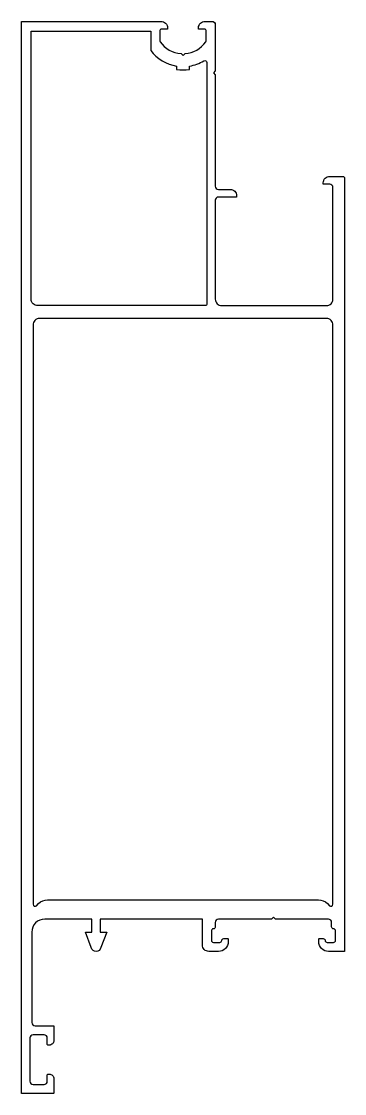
# Model space of a CAD drawing. Extents: x 1329 to 1379, y -227 to -61.
import ezdxf

# ---------------------------------------------------------------- set-up
doc = ezdxf.new("R2010")
doc.units = 0
doc.header["$LTSCALE"] = 15
doc.layers.get('0').update_dxf_attribs({"linetype": 'CONTINUOUS'})

msp = doc.modelspace()

# ---------------------------------------------------------------- linework, layer by layer
for points in [[(1352.09, -62.1), (1352.09, -62.3), (1351.19, -62.3, 0.414214), (1350.89, -62.6), (1350.89, -63.96, 0.149524), (1350.97, -64.24, 0.229816), (1354.18, -66.09), (1354.49, -66.4), (1354.8, -66.09, 0.229816), (1358, -64.24, 0.149524), (1358.09, -63.96), (1358.09, -62.6, 0.414214), (1357.79, -62.3), (1356.89, -62.3), (1356.89, -62.1, -0.414214), (1357.89, -61.1), (1358.99, -61.1, -0.414214), (1359.49, -61.6), (1359.49, -68.75), (1359.19, -69.05), (1359.49, -69.35), (1359.49, -86.6), (1359.49, -86.6, 0.414214), (1359.99, -87.1), (1361.79, -87.1, -0.414214), (1362.79, -88.1), (1362.79, -88.3), (1359.99, -88.3, 0.414214), (1359.49, -88.8), (1359.49, -104.1, 0.414214), (1360.49, -105.1), (1376.69, -105.1, 0.414214), (1377.69, -104.1), (1377.69, -86.8, 0.414214), (1377.19, -86.3), (1376.19, -86.3), (1376.19, -86.1, -0.414214), (1377.19, -85.1), (1379.19, -85.1, -0.414214), (1379.49, -85.4), (1379.49, -205.1), (1376.99, -205.1, -0.414214), (1375.49, -203.6), (1375.49, -203.2, -0.414214), (1375.59, -203.1), (1376.19, -203.1, -0.414214), (1376.49, -203.4, 0.414214), (1376.79, -203.7), (1377.79, -203.7, 0.414214), (1378.09, -203.4), (1378.09, -201.9, 0.414214), (1377.79, -201.6, -0.414214), (1377.49, -201.3), (1377.49, -200.6, 0.414214), (1376.99, -200.1), (1368.79, -200.1), (1368.49, -199.8), (1368.19, -200.1), (1359.99, -200.1, 0.414214), (1359.49, -200.6), (1359.49, -201.3, -0.414214), (1359.19, -201.6, 0.414214), (1358.89, -201.9), (1358.89, -203.4, 0.414214), (1359.19, -203.7), (1360.19, -203.7, 0.414214), (1360.49, -203.4, -0.414214), (1360.79, -203.1), (1361.39, -203.1, -0.414214), (1361.49, -203.2), (1361.49, -203.6, -0.414214), (1359.99, -205.1), (1358.49, -205.1, -0.414214), (1357.49, -204.1), (1357.49, -200.1), (1341.69, -200.1), (1341.69, -202.1), (1342.69, -202.1), (1341.77, -204.51, -0.813412), (1340.3, -204.51), (1339.39, -202.1), (1340.39, -202.1), (1340.39, -200.1), (1333.09, -200.1, 0.414214), (1331.09, -202.1), (1331.09, -216.1, 0.414214), (1331.59, -216.6), (1334.49, -216.6), (1334.49, -218.9, -0.414214), (1333.79, -219.6), (1333.59, -219.6, -0.414214), (1333.49, -219.5), (1333.49, -218.5, 0.414214), (1332.99, -218), (1331.29, -218, 0.414214), (1330.79, -218.5), (1330.79, -225.2, 0.414214), (1331.29, -225.7), (1332.99, -225.7, 0.414214), (1333.49, -225.2), (1333.49, -224.2, -0.414214), (1333.59, -224.1), (1333.79, -224.1, -0.414214), (1334.49, -224.8), (1334.49, -227, -0.414214), (1334.39, -227.1), (1329.49, -227.1), (1329.49, -61.1), (1351.09, -61.1, -0.414214)], [(1331.8, -198.02), (1332.13, -197.69, -0.198912), (1333.54, -197.1), (1375.44, -197.1, -0.198912), (1376.85, -197.69), (1377.18, -198.02, 0.668179), (1377.69, -197.8), (1377.69, -108.1, 0.414214), (1376.69, -107.1), (1332.29, -107.1, 0.414214), (1331.29, -108.1), (1331.29, -197.8, 0.668179)]]:
    msp.add_lwpolyline(points, format="xyb", close=True)
msp.add_lwpolyline([(1349.49, -65.6, 0.19452), (1353.49, -68.02), (1353.49, -68.53, 0.074597), (1355.49, -68.53), (1355.49, -68.02, 0.096739), (1357.73, -67.19, -0.585079), (1358.19, -67.45), (1358.19, -104.8, -0.414214), (1357.89, -105.1), (1331.99, -105.1, -0.414214), (1330.99, -104.1), (1330.99, -62.6), (1349.49, -62.6), (1349.49, -65.6)], format="xyb")

doc.saveas('drawing.dxf')
